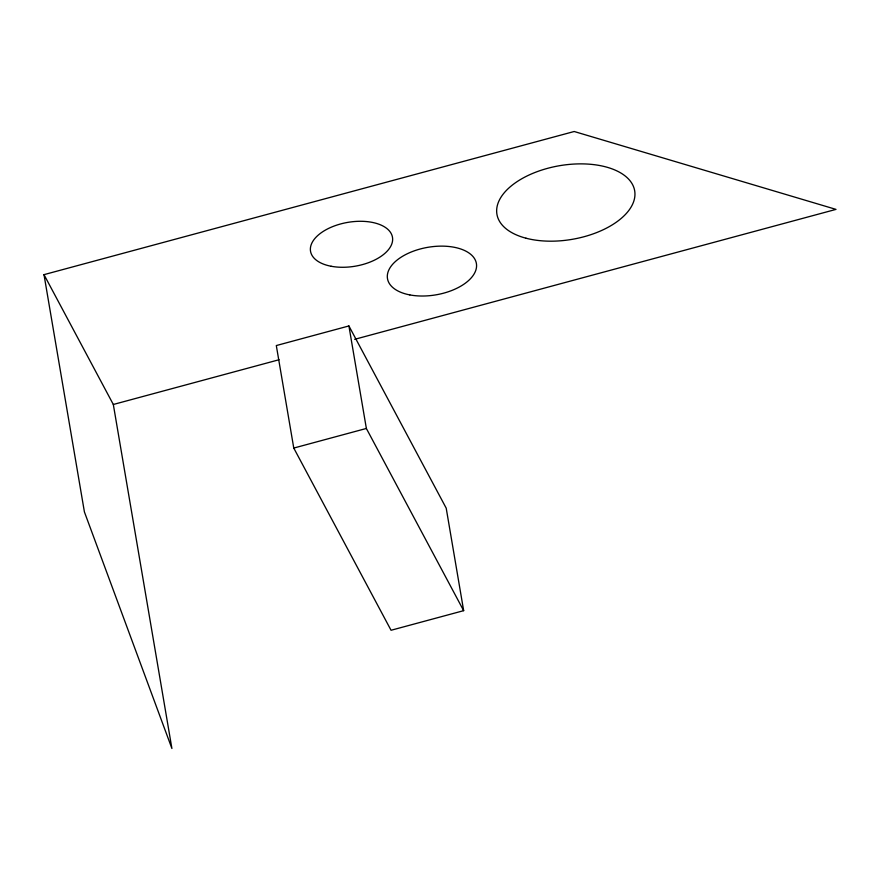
<?xml version="1.0" encoding="UTF-8"?>
<svg xmlns="http://www.w3.org/2000/svg" width="880" height="880" viewBox="0 0 880 880"><rect width="100%" height="100%" fill="white"/><g stroke="black" fill="none" stroke-linecap="round" stroke-linejoin="round"><path stroke-width="1.32" d="M44 274.648L113.322 404.481L171.908 748.495L84.414 511.94L44 274.648L574.189 131.505L836 209.385L354.662 339.328M348.909 325.952L276.309 345.554L293.766 448.063L391.05 630.267L463.661 610.665L446.204 508.156L348.909 325.952L366.366 428.461L463.661 610.665M113.322 404.481L279.081 359.733M293.766 448.063L366.366 428.461M525.965 238.194A69.85 37.345 -9.7 0 0 634.667 197.648A69.85 37.345 -9.7 0 0 536.767 171.798A69.85 37.345 -9.7 0 0 525.965 238.194M331.133 266.255A41.558 22.22 -9.7 0 0 392.645 239.206A41.558 22.22 -9.7 0 0 330.748 227.414A41.558 22.22 -9.7 0 0 331.133 266.255M409.816 294.91A45.1 24.112 -9.7 0 0 476.575 265.573A45.1 24.112 -9.7 0 0 409.398 252.78A45.1 24.112 -9.7 0 0 409.816 294.91"/></g></svg>
